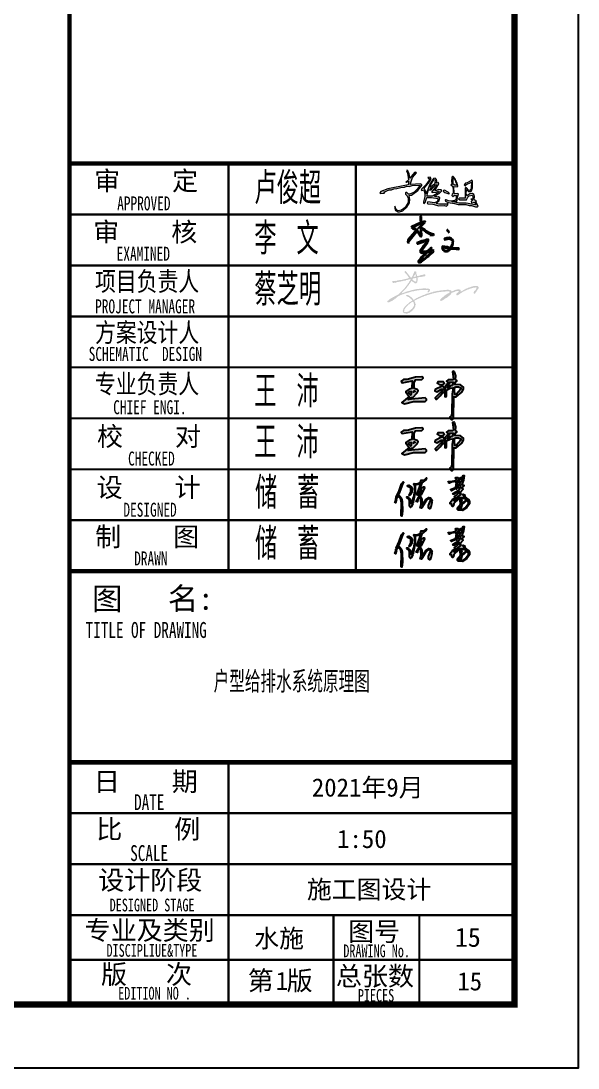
# Model space of a CAD drawing. Extents: x 27938 to 1042331, y -235042 to 1535213.
# Drawn here: x 795409 to 799788, y 124031 to 132251 of the extents above; entities that cross this region are included whole.
import ezdxf
from ezdxf.enums import TextEntityAlignment as Align

# ---------------------------------------------------------------- set-up
doc = ezdxf.new("R2010")
doc.units = 0
doc.header["$LTSCALE"] = 1000
doc.header["$MEASUREMENT"] = 0
doc.linetypes.add('DASH', pattern=[0.35, 0.25, -0.1])
for name, color, linetype in [('C-Sheet-图框', 101, 'Continuous'), ('图框', 140, 'Continuous'), ('图签文字', 147, 'Continuous'), ('电子签名-李文', 7, 'DASH'), ('签名-水', 7, 'Continuous')]:
    doc.layers.add(name, color=color, linetype=linetype)
doc.layers.add('yichutu', color=7, linetype='Continuous', true_color=0xffffff, plot=False)
doc.layers.add('图签', color=147, linetype='Continuous', lineweight=18)
doc.layers.add('签名', color=7, linetype='Continuous', lineweight=18)
doc.styles.add('宋体', font='', dxfattribs={"height": 50})
doc.styles.add('建筑图签-1', font='simhei.ttf', dxfattribs={"width": 0.7})
doc.styles.add('建筑图签-2', font='TXT.shx', dxfattribs={"width": 0.5, "bigfont": 'HZTXT.shx'})
doc.styles.get('宋体').set_extended_font_data('SimSun')

# ---------------------------------------------------------------- blocks, each defined once
blk = doc.blocks.new('yct-841-594-84100-59399.9999999999-100-1000.0')
at = {"layer": 'yichutu', "color": 7, "true_color": 0xffffff}
blk.add_lwpolyline([(0, 0), (0, 59400), (84100, 59400), (84100, 0)], close=True, dxfattribs=at)
blk = doc.blocks.new('ljc')
at = {"linetype": 'Continuous'}
h = blk.add_hatch(color=0, dxfattribs=at)
h.paths.add_polyline_path([(2022.8, 1567.7), (2018.8, 1563.7), (2019.8, 1561.7), (2023.8, 1561.7), (2021.8, 1551.7), (1954.8, 1537.7), (1932.8, 1529.7), (1929.8, 1526.7), (1928.8, 1524.7), (1930.8, 1522.7), (1943.8, 1523.7), (1945.8, 1525.7), (1941.8, 1527.7), (1959.8, 1534.7), (1966.8, 1534.7), (1974.8, 1537.7), (1984.8, 1538.7), (1997.8, 1542.7), (2009.8, 1543.7), (2017.8, 1546.7), (2024.8, 1545.7), (2034.8, 1548.7), (2060.8, 1549.7), (2051.8, 1536.7), (2041.8, 1527.7), (2027.8, 1520.7), (2022.8, 1520.7), (2017.8, 1525.7), (2014.8, 1526.7), (2012.8, 1524.7), (2012.8, 1520.7), (2018.8, 1515.7), (2021.8, 1507.7), (2021.8, 1493.7), (2011.8, 1476.7), (1999.8, 1468.7), (1987.8, 1466.7), (1981.8, 1472.7), (1979.8, 1479.7), (1977.8, 1481.7), (1977.8, 1474.7), (1980.8, 1467.7), (1987.8, 1462.7), (1993.8, 1462.7), (2004.8, 1466.7), (2017.8, 1477.7), (2026.8, 1492.7), (2027.8, 1503.7), (2024.8, 1516.7), (2032.8, 1517.7), (2053.8, 1532.7), (2066.8, 1548.7), (2066.8, 1551.7), (2063.8, 1554.7), (2028.8, 1552.7), (2035.8, 1574.7), (2048.8, 1590.7), (2046.8, 1592.7), (2042.8, 1591.7), (2027.8, 1572.7), (2024.8, 1588.7), (2020.8, 1596.7), (2017.8, 1598.7), (2016.8, 1596.7), (2019.8, 1589.7)])
h.paths.add_polyline_path([(2080.8, 1521.7), (2080.8, 1527.7), (2074.8, 1540.7), (2092.8, 1561.7), (2096.8, 1571.7), (2093.8, 1576.7), (2086.8, 1575.7), (2088.8, 1571.7), (2091.8, 1571.7), (2090.8, 1566.7), (2079.8, 1550.7), (2065.8, 1536.7), (2064.8, 1534.7), (2066.8, 1532.7), (2072.8, 1534.7), (2076.8, 1522.7), (2076.8, 1512.7), (2071.8, 1495.7), (2071.8, 1491.7), (2073.8, 1489.7), (2077.8, 1493.7), (2082.8, 1509.7), (2098.8, 1509.7), (2118.8, 1506.7), (2118.8, 1499.7), (2115.8, 1495.7), (2107.8, 1492.7), (2086.8, 1495.7), (2083.8, 1491.7), (2086.8, 1488.7), (2102.8, 1487.7), (2121.8, 1482.7), (2139.8, 1483.7), (2147.8, 1481.7), (2151.8, 1485.7), (2151.8, 1490.7), (2147.8, 1487.7), (2124.8, 1487.7), (2113.8, 1489.7), (2123.8, 1498.7), (2125.8, 1508.7), (2120.8, 1511.7), (2118.8, 1510.7), (2107.8, 1513.7), (2123.8, 1522.7), (2131.8, 1531.7), (2129.8, 1534.7), (2120.8, 1535.7), (2114.8, 1532.7), (2108.8, 1532.7), (2122.8, 1554.7), (2120.8, 1558.7), (2113.8, 1556.7), (2115.8, 1563.7), (2114.8, 1568.7), (2110.8, 1572.7), (2104.8, 1571.7), (2092.8, 1553.7)])
h.paths.add_polyline_path([(2088.8, 1534.7), (2096.8, 1534.7), (2111.8, 1550.7), (2115.8, 1551.7), (2110.8, 1542.7), (2098.8, 1527.7), (2100.8, 1525.7), (2113.8, 1527.7), (2120.8, 1530.7), (2123.8, 1529.7), (2117.8, 1523.7), (2100.8, 1514.7), (2083.8, 1513.7), (2083.8, 1517.7)], flags=16)
h.paths.add_polyline_path([(2092.8, 1536.7), (2094.8, 1539.7), (2102.8, 1545.7), (2095.8, 1536.7)], flags=16)
h.paths.add_polyline_path([(2092.8, 1543.7), (2093.8, 1548.7), (2105.8, 1567.7), (2108.8, 1568.7), (2110.8, 1566.7), (2107.8, 1553.7), (2103.8, 1549.7)], flags=16)
h.paths.add_polyline_path([(2140.8, 1533.7), (2137.8, 1532.7), (2136.8, 1530.7), (2141.8, 1526.7), (2154.8, 1521.7), (2157.8, 1522.7), (2152.8, 1527.7)])
h.paths.add_polyline_path([(2174.8, 1521.7), (2172.8, 1523.7), (2171.8, 1545.7), (2182.8, 1544.7), (2184.8, 1546.7), (2182.8, 1556.7), (2177.8, 1565.7), (2176.8, 1560.7), (2179.8, 1555.7), (2180.8, 1549.7), (2174.8, 1549.7), (2169.8, 1553.7), (2168.8, 1573.7), (2170.8, 1573.7), (2174.8, 1568.7), (2175.8, 1570.7), (2169.8, 1578.7), (2166.8, 1578.7), (2164.8, 1576.7), (2163.8, 1561.7), (2165.8, 1552.7), (2162.8, 1552.7), (2161.8, 1550.7), (2166.8, 1546.7), (2168.8, 1536.7), (2168.8, 1523.7), (2165.8, 1520.7), (2164.8, 1516.7), (2167.8, 1512.7), (2169.8, 1512.7), (2172.8, 1516.7), (2179.8, 1516.7), (2177.8, 1501.7), (2174.8, 1499.7), (2166.8, 1498.7), (2174.8, 1495.7), (2179.8, 1496.7), (2182.8, 1499.7), (2183.8, 1510.7), (2186.8, 1520.7), (2184.8, 1522.7)])
h.paths.add_polyline_path([(2232.8, 1541.7), (2232.8, 1563.7), (2230.8, 1566.7), (2214.8, 1557.7), (2209.8, 1556.7), (2205.8, 1551.7), (2210.8, 1547.7), (2210.8, 1550.7), (2228.8, 1559.7), (2227.8, 1541.7), (2226.8, 1536.7), (2223.8, 1532.7), (2219.8, 1533.7), (2212.8, 1541.7), (2210.8, 1542.7), (2208.8, 1540.7), (2208.8, 1507.7), (2188.8, 1507.7), (2186.8, 1505.7), (2190.8, 1502.7), (2212.8, 1502.7), (2216.8, 1510.7), (2221.8, 1515.7), (2231.8, 1517.7), (2233.8, 1512.7), (2233.8, 1504.7), (2226.8, 1504.7), (2231.8, 1501.7), (2231.8, 1499.7), (2227.8, 1496.7), (2228.8, 1492.7), (2238.8, 1494.7), (2242.8, 1488.7), (2242.8, 1485.7), (2211.8, 1491.7), (2188.8, 1491.7), (2178.8, 1493.7), (2175.8, 1495.7), (2166.8, 1495.7), (2163.8, 1497.7), (2153.8, 1498.7), (2146.8, 1502.7), (2143.8, 1502.7), (2142.8, 1500.7), (2143.8, 1497.7), (2152.8, 1493.7), (2173.8, 1490.7), (2185.8, 1486.7), (2210.8, 1486.7), (2221.8, 1483.7), (2229.8, 1483.7), (2242.8, 1479.7), (2248.8, 1479.7), (2250.8, 1481.7), (2243.8, 1495.7), (2245.8, 1498.7), (2237.8, 1502.7), (2238.8, 1512.7), (2236.8, 1519.7), (2232.8, 1522.7), (2223.8, 1521.7), (2213.8, 1515.7), (2211.8, 1521.7), (2212.8, 1535.7), (2219.8, 1529.7), (2227.8, 1529.7), (2229.8, 1531.7)])
at = {"color": 0, "linetype": 'Continuous', "elevation": 16426272}
for points in [[(1929.8, 1526.7), (1928.8, 1524.7), (1930.8, 1522.7), (1943.8, 1523.7), (1945.8, 1525.7), (1941.8, 1527.7), (1959.8, 1534.7), (1966.8, 1534.7), (1974.8, 1537.7), (1984.8, 1538.7), (1997.8, 1542.7), (2009.8, 1543.7), (2017.8, 1546.7), (2024.8, 1545.7), (2034.8, 1548.7), (2060.8, 1549.7), (2051.8, 1536.7), (2041.8, 1527.7), (2027.8, 1520.7), (2022.8, 1520.7), (2017.8, 1525.7), (2014.8, 1526.7), (2012.8, 1524.7), (2012.8, 1520.7), (2018.8, 1515.7), (2021.8, 1507.7), (2021.8, 1493.7), (2011.8, 1476.7), (1999.8, 1468.7), (1987.8, 1466.7), (1981.8, 1472.7), (1979.8, 1479.7), (1977.8, 1481.7), (1977.8, 1474.7), (1980.8, 1467.7), (1987.8, 1462.7), (1993.8, 1462.7), (2004.8, 1466.7), (2017.8, 1477.7), (2026.8, 1492.7), (2027.8, 1503.7), (2024.8, 1516.7), (2032.8, 1517.7), (2053.8, 1532.7), (2066.8, 1548.7), (2066.8, 1551.7), (2063.8, 1554.7), (2028.8, 1552.7), (2035.8, 1574.7), (2048.8, 1590.7), (2046.8, 1592.7), (2042.8, 1591.7), (2027.8, 1572.7), (2024.8, 1588.7), (2020.8, 1596.7), (2017.8, 1598.7), (2016.8, 1596.7), (2019.8, 1589.7), (2022.8, 1567.7), (2018.8, 1563.7), (2019.8, 1561.7), (2023.8, 1561.7), (2021.8, 1551.7), (1954.8, 1537.7), (1932.8, 1529.7), (1929.8, 1526.7)], [(2065.8, 1536.7), (2064.8, 1534.7), (2066.8, 1532.7), (2072.8, 1534.7), (2076.8, 1522.7), (2076.8, 1512.7), (2071.8, 1495.7), (2071.8, 1491.7), (2073.8, 1489.7), (2077.8, 1493.7), (2082.8, 1509.7), (2098.8, 1509.7), (2118.8, 1506.7), (2118.8, 1499.7), (2115.8, 1495.7), (2107.8, 1492.7), (2086.8, 1495.7), (2083.8, 1491.7), (2086.8, 1488.7), (2102.8, 1487.7), (2121.8, 1482.7), (2139.8, 1483.7), (2147.8, 1481.7), (2151.8, 1485.7), (2151.8, 1490.7), (2147.8, 1487.7), (2124.8, 1487.7), (2113.8, 1489.7), (2123.8, 1498.7), (2125.8, 1508.7), (2120.8, 1511.7), (2118.8, 1510.7), (2107.8, 1513.7), (2123.8, 1522.7), (2131.8, 1531.7), (2129.8, 1534.7), (2120.8, 1535.7), (2114.8, 1532.7), (2108.8, 1532.7), (2122.8, 1554.7), (2120.8, 1558.7), (2113.8, 1556.7), (2115.8, 1563.7), (2114.8, 1568.7), (2110.8, 1572.7), (2104.8, 1571.7), (2092.8, 1553.7), (2080.8, 1521.7), (2080.8, 1527.7), (2074.8, 1540.7), (2092.8, 1561.7), (2096.8, 1571.7), (2093.8, 1576.7), (2086.8, 1575.7), (2088.8, 1571.7), (2091.8, 1571.7), (2090.8, 1566.7), (2079.8, 1550.7), (2065.8, 1536.7)], [(2162.8, 1552.7), (2161.8, 1550.7), (2166.8, 1546.7), (2168.8, 1536.7), (2168.8, 1523.7), (2165.8, 1520.7), (2164.8, 1516.7), (2167.8, 1512.7), (2169.8, 1512.7), (2172.8, 1516.7), (2179.8, 1516.7), (2177.8, 1501.7), (2174.8, 1499.7), (2166.8, 1498.7), (2174.8, 1495.7), (2179.8, 1496.7), (2182.8, 1499.7), (2183.8, 1510.7), (2186.8, 1520.7), (2184.8, 1522.7), (2174.8, 1521.7), (2172.8, 1523.7), (2171.8, 1545.7), (2182.8, 1544.7), (2184.8, 1546.7), (2182.8, 1556.7), (2177.8, 1565.7), (2176.8, 1560.7), (2179.8, 1555.7), (2180.8, 1549.7), (2174.8, 1549.7), (2169.8, 1553.7), (2168.8, 1573.7), (2170.8, 1573.7), (2174.8, 1568.7), (2175.8, 1570.7), (2169.8, 1578.7), (2166.8, 1578.7), (2164.8, 1576.7), (2163.8, 1561.7), (2165.8, 1552.7), (2162.8, 1552.7)], [(2015.8, 1560.7), (2014.8, 1559.7), (2016.8, 1559.7), (2015.8, 1560.7)], [(2016.8, 1561.7), (2015.8, 1560.7), (2018.8, 1560.7), (2016.8, 1561.7)], [(2083.8, 1513.7), (2083.8, 1517.7), (2088.8, 1534.7), (2096.8, 1534.7), (2111.8, 1550.7), (2115.8, 1551.7), (2110.8, 1542.7), (2098.8, 1527.7), (2100.8, 1525.7), (2113.8, 1527.7), (2120.8, 1530.7), (2123.8, 1529.7), (2117.8, 1523.7), (2100.8, 1514.7), (2083.8, 1513.7)], [(2092.8, 1543.7), (2093.8, 1548.7), (2105.8, 1567.7), (2108.8, 1568.7), (2110.8, 1566.7), (2107.8, 1553.7), (2103.8, 1549.7), (2092.8, 1543.7)], [(2092.8, 1536.7), (2094.8, 1539.7), (2102.8, 1545.7), (2095.8, 1536.7), (2092.8, 1536.7)], [(2143.8, 1502.7), (2142.8, 1500.7), (2143.8, 1497.7), (2152.8, 1493.7), (2173.8, 1490.7), (2185.8, 1486.7), (2210.8, 1486.7), (2221.8, 1483.7), (2229.8, 1483.7), (2242.8, 1479.7), (2248.8, 1479.7), (2250.8, 1481.7), (2243.8, 1495.7), (2245.8, 1498.7), (2237.8, 1502.7), (2238.8, 1512.7), (2236.8, 1519.7), (2232.8, 1522.7), (2223.8, 1521.7), (2213.8, 1515.7), (2211.8, 1521.7), (2212.8, 1535.7), (2219.8, 1529.7), (2227.8, 1529.7), (2229.8, 1531.7), (2232.8, 1541.7), (2232.8, 1563.7), (2230.8, 1566.7), (2214.8, 1557.7), (2209.8, 1556.7), (2205.8, 1551.7), (2210.8, 1547.7), (2210.8, 1550.7), (2228.8, 1559.7), (2227.8, 1541.7), (2226.8, 1536.7), (2223.8, 1532.7), (2219.8, 1533.7), (2212.8, 1541.7), (2210.8, 1542.7), (2208.8, 1540.7), (2208.8, 1507.7), (2188.8, 1507.7), (2186.8, 1505.7), (2190.8, 1502.7), (2212.8, 1502.7), (2216.8, 1510.7), (2221.8, 1515.7), (2231.8, 1517.7), (2233.8, 1512.7), (2233.8, 1504.7), (2226.8, 1504.7), (2231.8, 1501.7), (2231.8, 1499.7), (2227.8, 1496.7), (2228.8, 1492.7), (2238.8, 1494.7), (2242.8, 1488.7), (2242.8, 1485.7), (2211.8, 1491.7), (2188.8, 1491.7), (2178.8, 1493.7), (2175.8, 1495.7), (2166.8, 1495.7), (2163.8, 1497.7), (2153.8, 1498.7), (2146.8, 1502.7), (2143.8, 1502.7)], [(2176.8, 1568.7), (2175.8, 1569.7), (2174.8, 1566.7), (2176.8, 1564.7), (2176.8, 1568.7)], [(2137.8, 1532.7), (2136.8, 1530.7), (2141.8, 1526.7), (2154.8, 1521.7), (2157.8, 1522.7), (2152.8, 1527.7), (2140.8, 1533.7), (2137.8, 1532.7)]]:
    blk.add_lwpolyline(points, dxfattribs=at)
blk = doc.blocks.new('A$C44B256A7')
at = {"layer": '电子签名-李文'}
h = blk.add_hatch(color=0, dxfattribs=at)
h.dxf.hatch_style = 1
h.paths.add_polyline_path([(934, -1198), (941, -1210), (956, -1216), (968, -1207), (992, -1199), (1012, -1194), (1037, -1192), (1054, -1200), (1076, -1215), (1093, -1230), (1096, -1243), (1095, -1265), (1092, -1286), (1086, -1310), (1075, -1335), (1059, -1365), (1039, -1388), (1024, -1405), (1007, -1416), (991, -1423), (973, -1429), (958, -1429), (945, -1423), (936, -1414), (927, -1402), (919, -1391), (910, -1376), (910, -1366), (915, -1361), (935, -1366), (957, -1369), (977, -1373), (1002, -1377), (1020, -1380), (1055, -1386), (1075, -1389), (1102, -1393), (1140, -1392), (1169, -1396), (1199, -1396), (1222, -1404), (1226, -1395), (1230, -1384), (1221, -1380), (1202, -1379), (1168, -1378), (1110, -1373), (1073, -1371), (1046, -1369), (997, -1351), (972, -1349), (946, -1344), (925, -1342), (903, -1340), (893, -1348), (890, -1366), (894, -1381), (897, -1390), (916, -1418), (935, -1434), (951, -1442), (978, -1445), (993, -1442), (1013, -1435), (1029, -1424), (1042, -1415), (1055, -1395), (1073, -1371), (1079, -1362), (1095, -1333), (1111, -1306), (1111, -1281), (1114, -1251), (1116, -1233), (1101, -1208), (1084, -1194), (1069, -1182), (1055, -1176), (1037, -1171), (1016, -1172), (990, -1176), (970, -1183), (958, -1186), (940, -1186), (934, -1191)])
h.paths.add_polyline_path([(987, -1030), (1007, -1049), (1020, -1066), (1032, -1071), (1036, -1064), (1030, -1052), (1020, -1039), (1013, -1028), (1006, -1017), (992, -1016), (986, -1024)])
h.paths.add_polyline_path([(395, -1278), (403, -1295), (420, -1295), (516, -1261), (580, -1237), (606, -1225), (604, -1242), (569, -1289), (521, -1338), (502, -1370), (469, -1415), (459, -1437), (466, -1461), (473, -1463), (505, -1473), (561, -1464), (589, -1463), (635, -1455), (656, -1452), (683, -1449), (699, -1446), (687, -1462), (666, -1475), (650, -1485), (642, -1496), (607, -1527), (583, -1544), (580, -1546), (575, -1557), (545, -1583), (532, -1592), (516, -1602), (509, -1608), (462, -1636), (449, -1640), (446, -1634), (474, -1608), (494, -1591), (506, -1568), (523, -1548), (531, -1543), (553, -1516), (584, -1491), (603, -1465), (635, -1430), (668, -1402), (694, -1383), (693, -1366), (669, -1376), (650, -1395), (619, -1417), (594, -1442), (569, -1472), (533, -1499), (492, -1545), (460, -1590), (425, -1625), (417, -1648), (432, -1658), (463, -1657), (488, -1643), (516, -1628), (543, -1606), (571, -1586), (603, -1554), (635, -1533), (664, -1502), (690, -1485), (715, -1464), (726, -1446), (732, -1424), (710, -1420), (656, -1427), (590, -1434), (534, -1446), (510, -1444), (492, -1444), (486, -1428), (519, -1384), (565, -1324), (604, -1274), (630, -1231), (626, -1201), (589, -1206), (563, -1218), (528, -1229), (519, -1232), (499, -1236), (473, -1243), (448, -1253), (428, -1261), (405, -1271), (394, -1276)])
edge = h.paths.add_edge_path()
edge.add_line((470, -744), (463, -751))
edge.add_line((479, -744), (470, -744))
edge.add_line((486, -757), (479, -744))
edge.add_line((488, -983), (488, -948))
edge.add_line((505, -985), (488, -983))
edge.add_line((531, -998), (505, -985))
edge.add_line((559, -1019), (531, -998))
edge.add_line((586, -1042), (559, -1019))
edge.add_line((649, -1079), (586, -1042))
edge.add_line((698, -1095), (649, -1079))
edge.add_line((735, -1105), (698, -1095))
edge.add_line((727, -1120), (735, -1105))
edge.add_line((692, -1122), (727, -1120))
edge.add_line((655, -1122), (692, -1122))
edge.add_line((675, -1107), (655, -1122))
edge.add_line((627, -1093), (675, -1107))
edge.add_line((570, -1058), (627, -1093))
edge.add_line((495, -1007), (570, -1058))
edge.add_line((490, -1012), (495, -1007))
edge.add_line((495, -1144), (490, -1012))
edge.add_line((491, -1152), (495, -1144))
edge.add_line((471, -1149), (491, -1152))
edge.add_line((413, -1057), (471, -1149))
edge.add_line((371, -1021), (413, -1057))
edge.add_line((341, -1002), (371, -1021))
edge.add_line((314, -991), (341, -1002))
edge.add_line((286, -969), (314, -991))
edge.add_line((297, -954), (286, -969))
edge.add_line((497, -860), (487, -865))
edge.add_line((563, -849), (497, -860))
edge.add_line((565, -866), (563, -849))
edge.add_line((448, -990), (471, -966))
edge.add_line((239, -1246), (448, -990))
edge.add_line((247, -1268), (239, -1246))
edge.add_line((227, -1272), (247, -1268))
edge.add_line((213, -1252), (227, -1272))
edge.add_line((221, -1213), (213, -1252))
edge.add_line((366, -1049), (221, -1213))
edge.add_line((531, -873), (487, -920))
edge.add_line((523, -874), (531, -873))
edge.add_line((444, -905), (468, -895))
edge.add_line((350, -952), (444, -905))
edge.add_line((322, -977), (350, -952))
edge.add_line((376, -998), (322, -977))
edge.add_line((410, -1028), (376, -998))
edge.add_line((430, -1046), (410, -1028))
edge.add_line((458, -1093), (430, -1046))
edge.add_line((476, -1116), (458, -1093))
edge.add_line((463, -751), (470, -938))
h = blk.add_hatch(color=0, dxfattribs=at)
h.dxf.hatch_style = 1
h.paths.add_polyline_path([(470, -938), (397, -1017), (414, -1031), (448, -990), (471, -966), (476, -1116), (458, -1093), (430, -1046), (414, -1032), (401, -1047), (413, -1057), (471, -1149), (491, -1152), (495, -1144), (490, -1012), (495, -1007), (570, -1058), (627, -1093), (675, -1107), (655, -1122), (692, -1122), (727, -1120), (735, -1105), (698, -1095), (649, -1079), (586, -1042), (559, -1019), (531, -998), (505, -985), (488, -983), (488, -948), (565, -866), (563, -849), (497, -860), (487, -865), (486, -757), (479, -744), (470, -744), (463, -751)])
h.paths.add_polyline_path([(487, -888), (535, -869), (487, -920)], flags=16)
h = blk.add_hatch(color=0, dxfattribs=at)
h.dxf.hatch_style = 1
h.paths.add_polyline_path([(401, -1047), (383, -1031), (366, -1049), (221, -1213), (213, -1252), (227, -1272), (247, -1268), (239, -1246)])
h.paths.add_polyline_path([(414, -1032), (410, -1028), (397, -1017), (383, -1031), (401, -1047)])
h = blk.add_hatch(color=0, dxfattribs=at)
h.dxf.hatch_style = 1
h.paths.add_polyline_path([(322, -977), (350, -952), (444, -905), (468, -895), (468, -874), (297, -954), (286, -969), (314, -991), (341, -1002), (371, -1021), (383, -1031), (397, -1017), (376, -998)])
h = blk.add_hatch(color=0, dxfattribs=at)
h.dxf.hatch_style = 1
h.paths.add_polyline_path([(604, -1432), (594, -1442), (576, -1464), (589, -1463), (607, -1460), (636, -1429)])
h.paths.add_polyline_path([(1055, -1386), (1061, -1387), (1073, -1371), (1055, -1370), (1043, -1384)])
at = {"layer": '电子签名-李文', "color": 0}
for p, q in [((470, -744, 0), (463, -751, 0)), ((463, -751, 0), (470, -938, 0)), ((479, -744, 0), (470, -744, 0)), ((486, -757, 0), (479, -744, 0)), ((487, -865, 0), (486, -757, 0)), ((239, -1246, 0), (448, -990, 0)), ((297, -954, 0), (286, -969, 0)), ((286, -969, 0), (314, -991, 0)), ((468, -874, 0), (297, -954, 0)), ((314, -991, 0), (341, -1002, 0)), ((322, -977, 0), (350, -952, 0)), ((376, -998, 0), (322, -977, 0)), ((341, -1002, 0), (371, -1021, 0)), ((350, -952, 0), (444, -905, 0)), ((470, -938, 0), (366, -1049, 0)), ((371, -1021, 0), (413, -1057, 0)), ((410, -1028, 0), (376, -998, 0)), ((444, -905, 0), (468, -895, 0)), ((448, -990, 0), (471, -966, 0)), ((471, -966, 0), (476, -1116, 0)), ((497, -860, 0), (487, -865, 0)), ((531, -873, 0), (487, -920, 0)), ((487, -888, 0), (523, -874, 0)), ((487, -920, 0), (487, -888, 0)), ((488, -948, 0), (565, -866, 0)), ((488, -983, 0), (488, -948, 0)), ((505, -985, 0), (488, -983, 0)), ((490, -1012, 0), (495, -1007, 0)), ((495, -1144, 0), (490, -1012, 0)), ((495, -1007, 0), (570, -1058, 0)), ((563, -849, 0), (497, -860, 0)), ((531, -998, 0), (505, -985, 0)), ((523, -874, 0), (531, -873, 0)), ((559, -1019, 0), (531, -998, 0)), ((586, -1042, 0), (559, -1019, 0)), ((565, -866, 0), (563, -849, 0)), ((221, -1213, 0), (213, -1252, 0)), ((366, -1049, 0), (221, -1213, 0)), ((430, -1046, 0), (410, -1028, 0)), ((413, -1057, 0), (471, -1149, 0)), ((458, -1093, 0), (430, -1046, 0)), ((476, -1116, 0), (458, -1093, 0)), ((471, -1149, 0), (491, -1152, 0)), ((491, -1152, 0), (495, -1144, 0)), ((570, -1058, 0), (627, -1093, 0)), ((649, -1079, 0), (586, -1042, 0)), ((627, -1093, 0), (675, -1107, 0)), ((698, -1095, 0), (649, -1079, 0)), ((675, -1107, 0), (655, -1122, 0)), ((655, -1122, 0), (692, -1122, 0)), ((692, -1122, 0), (727, -1120, 0)), ((735, -1105, 0), (698, -1095, 0)), ((727, -1120, 0), (735, -1105, 0)), ((213, -1252, 0), (227, -1272, 0)), ((227, -1272, 0), (247, -1268, 0)), ((247, -1268, 0), (239, -1246, 0))]:
    blk.add_line(p, q, dxfattribs=at)
at = {"layer": '电子签名-李文', "color": 0, "elevation": 0}
for points in [[(987, -1030), (1007, -1049), (1020, -1066), (1032, -1071), (1036, -1064), (1030, -1052), (1020, -1039), (1013, -1028), (1006, -1017), (992, -1016), (986, -1024), (987, -1030)], [(395, -1278), (403, -1295), (420, -1295), (516, -1261), (580, -1237), (606, -1225), (604, -1242), (569, -1289), (521, -1338), (502, -1370), (469, -1415), (459, -1437), (466, -1461), (473, -1463), (505, -1473), (561, -1464), (589, -1463), (635, -1455), (656, -1452), (683, -1449), (699, -1446), (687, -1462), (666, -1475), (650, -1485), (642, -1496), (607, -1527), (583, -1544), (580, -1546), (575, -1557), (545, -1583), (532, -1592), (516, -1602), (509, -1608), (462, -1636), (449, -1640), (446, -1634), (474, -1608), (494, -1591), (506, -1568), (523, -1548), (531, -1543), (553, -1516), (584, -1491), (603, -1465), (635, -1430), (668, -1402), (694, -1383), (693, -1366), (669, -1376), (650, -1395), (619, -1417), (594, -1442), (569, -1472), (533, -1499), (492, -1545), (460, -1590), (425, -1625), (417, -1648), (432, -1658), (463, -1657), (488, -1643), (516, -1628), (543, -1606), (571, -1586), (603, -1554), (635, -1533), (664, -1502), (690, -1485), (715, -1464), (726, -1446), (732, -1424), (710, -1420), (656, -1427), (590, -1434), (534, -1446), (510, -1444), (492, -1444), (486, -1428), (519, -1384), (565, -1324), (604, -1274), (630, -1231), (626, -1201), (589, -1206), (563, -1218), (528, -1229), (519, -1232), (499, -1236), (473, -1243), (448, -1253), (428, -1261), (405, -1271), (394, -1276), (395, -1278)], [(934, -1198), (941, -1210), (956, -1216), (968, -1207), (992, -1199), (1012, -1194), (1037, -1192), (1054, -1200), (1076, -1215), (1093, -1230), (1096, -1243), (1095, -1265), (1092, -1286), (1086, -1310), (1075, -1335), (1059, -1365), (1039, -1388), (1024, -1405), (1007, -1416), (991, -1423), (973, -1429), (958, -1429), (945, -1423), (936, -1414), (927, -1402), (919, -1391), (910, -1376), (910, -1366), (915, -1361), (935, -1366), (957, -1369), (977, -1373), (1002, -1377), (1020, -1380), (1055, -1386), (1075, -1389), (1102, -1393), (1140, -1392), (1169, -1396), (1199, -1396), (1222, -1404), (1226, -1395), (1230, -1384), (1221, -1380), (1202, -1379), (1168, -1378), (1110, -1373), (1073, -1371), (1046, -1369), (997, -1351), (972, -1349), (946, -1344), (925, -1342), (903, -1340), (893, -1348), (890, -1366), (894, -1381), (897, -1390), (916, -1418), (935, -1434), (951, -1442), (978, -1445), (993, -1442), (1013, -1435), (1029, -1424), (1042, -1415), (1055, -1395), (1073, -1371), (1079, -1362), (1095, -1333), (1111, -1306), (1111, -1281), (1114, -1251), (1116, -1233), (1101, -1208), (1084, -1194), (1069, -1182), (1055, -1176), (1037, -1171), (1016, -1172), (990, -1176), (970, -1183), (958, -1186), (940, -1186), (934, -1191), (934, -1198)]]:
    blk.add_lwpolyline(points, dxfattribs=at)
blk = doc.blocks.new('王沛')
h = blk.add_hatch(color=7)
h.paths.add_polyline_path([(205, 110), (204, 111), (202, 111), (187, 96), (190, 92), (198, 100)])
h.paths.add_polyline_path([(141, 110), (141, 111), (143, 110), (140, 108)], flags=16)
h.paths.add_polyline_path([(130, 110), (135, 110), (134, 102), (129, 107)], flags=16)
h.paths.add_polyline_path([(232, 120), (238, 120), (243, 118), (243, 115), (233, 103), (230, 103), (229, 113), (230, 119)], flags=16)
h.paths.add_polyline_path([(206, 120), (205, 121), (201, 121), (187, 114), (186, 111), (191, 109), (201, 115), (205, 115), (207, 117)])
h.paths.add_polyline_path([(206, 130), (205, 131), (193, 131), (191, 128), (196, 125), (203, 124), (207, 127)])
h.paths.add_polyline_path([(159, 141), (158, 142), (144, 141), (126, 136), (118, 136), (113, 132), (115, 129), (137, 133), (136, 116), (130, 115), (123, 110), (123, 108), (130, 99), (114, 86), (120, 83), (140, 88), (165, 88), (168, 91), (168, 93), (165, 96), (128, 92), (135, 97), (138, 97), (148, 107), (150, 111), (148, 114), (141, 116), (141, 129), (144, 135), (158, 136), (161, 139)])
h.paths.add_polyline_path([(229, 153), (228, 154), (225, 153), (227, 137), (225, 135), (215, 135), (212, 132), (214, 130), (226, 130), (225, 123), (222, 123), (213, 118), (218, 127), (217, 128), (213, 126), (209, 121), (207, 110), (208, 99), (210, 98), (212, 100), (212, 113), (220, 117), (226, 118), (224, 105), (223, 62), (222, 55), (219, 54), (222, 49), (225, 49), (227, 51), (228, 98), (233, 98), (245, 108), (249, 115), (249, 119), (242, 124), (230, 125), (231, 130), (234, 132), (234, 134), (231, 136), (232, 144)])
at = {"color": 7, "linetype": 'Continuous', "elevation": 7849739}
for points in [[(159, 141), (158, 142), (144, 141), (126, 136), (118, 136), (113, 132), (115, 129), (137, 133), (136, 116), (130, 115), (123, 110), (123, 108), (130, 99), (114, 86), (120, 83), (140, 88), (165, 88), (168, 91), (168, 93), (165, 96), (128, 92), (135, 97), (138, 97), (148, 107), (150, 111), (148, 114), (141, 116), (141, 129), (144, 135), (158, 136), (161, 139), (159, 141)], [(229, 153), (228, 154), (225, 153), (227, 137), (225, 135), (215, 135), (212, 132), (214, 130), (226, 130), (225, 123), (222, 123), (213, 118), (218, 127), (217, 128), (213, 126), (209, 121), (207, 110), (208, 99), (210, 98), (212, 100), (212, 113), (220, 117), (226, 118), (224, 105), (223, 62), (222, 55), (219, 54), (222, 49), (225, 49), (227, 51), (228, 98), (233, 98), (245, 108), (249, 115), (249, 119), (242, 124), (230, 125), (231, 130), (234, 132), (234, 134), (231, 136), (232, 144), (229, 153)], [(206, 120), (205, 121), (201, 121), (187, 114), (186, 111), (191, 109), (201, 115), (205, 115), (207, 117), (206, 120)], [(206, 130), (205, 131), (193, 131), (191, 128), (196, 125), (203, 124), (207, 127), (206, 130)], [(232, 120), (238, 120), (243, 118), (243, 115), (233, 103), (230, 103), (229, 113), (230, 119), (232, 120)], [(130, 110), (135, 110), (134, 102), (129, 107), (130, 110)], [(141, 110), (141, 111), (143, 110), (140, 108), (141, 110)], [(205, 110), (204, 111), (202, 111), (187, 96), (190, 92), (198, 100), (205, 110)]]:
    blk.add_lwpolyline(points, dxfattribs=at)
blk = doc.blocks.new('jhsarg')
at = {"linetype": 'Continuous'}
h = blk.add_hatch(color=256, dxfattribs=at)
h.paths.add_polyline_path([(375.5, 273), (366.5, 254), (364.5, 243), (362.5, 241), (363.5, 239), (364.5, 238), (367.5, 247), (366.5, 248), (376.5, 269), (384.5, 292), (388.5, 297), (386.5, 299), (381.5, 293)])
h.paths.add_polyline_path([(381.5, 251), (376.5, 258), (374.5, 258), (373.5, 256), (378.5, 251), (381.5, 238), (380.5, 200), (382.5, 199), (384.5, 213), (383.5, 242)])
h.paths.add_polyline_path([(410.5, 284), (403.5, 289), (399.5, 288), (399.5, 285), (404.5, 283), (405.5, 284), (409.5, 279), (409.5, 270), (404.5, 259), (407.5, 261), (411.5, 269), (412.5, 279)], flags=17)
h.paths.add_polyline_path([(441.5, 296), (452.5, 305), (454.5, 310), (447.5, 304), (439.5, 304), (437.5, 298), (433.5, 295), (424.5, 293), (418.5, 294), (416.5, 292), (420.5, 286), (420.5, 272), (417.5, 255), (410.5, 236), (408.5, 238), (408.5, 243), (405.5, 250), (400.5, 255), (397.5, 255), (397.5, 253), (403.5, 248), (405.5, 244), (405.5, 228), (408.5, 224), (410.5, 226), (414.5, 235), (421.5, 269), (421.5, 289), (435.5, 293), (435.5, 285), (426.5, 261), (429.5, 260), (433.5, 268), (439.5, 275), (441.5, 273), (438.5, 265), (424.5, 242), (428.5, 241), (429.5, 247), (433.5, 251), (435.5, 251), (438.5, 247), (439.5, 235), (436.5, 223), (440.5, 222), (451.5, 241), (457.5, 247), (463.5, 250), (466.5, 247), (466.5, 244), (460.5, 230), (460.5, 223), (464.5, 220), (467.5, 225), (470.5, 239), (469.5, 241), (471.5, 245), (466.5, 252), (461.5, 253), (451.5, 246), (442.5, 233), (441.5, 248), (438.5, 254), (435.5, 256), (439.5, 261), (448.5, 281), (447.5, 284), (445.5, 284), (439.5, 280), (437.5, 277), (435.5, 278)])
h.paths.add_polyline_path([(545.5, 311), (540.5, 311), (539.5, 308), (541.5, 305), (539.5, 303), (526.5, 300), (518.5, 300), (517.5, 298), (521.5, 295), (527.5, 298), (539.5, 300), (541.5, 295), (540.5, 284), (537.5, 281), (524.5, 276), (527.5, 273), (538.5, 278), (541.5, 277), (543.5, 280), (547.5, 282), (551.5, 279), (546.5, 274), (531.5, 265), (532.5, 263), (535.5, 263), (548.5, 271), (550.5, 270), (542.5, 261), (536.5, 257), (538.5, 252), (530.5, 247), (523.5, 239), (523.5, 235), (528.5, 234), (528.5, 229), (531.5, 227), (533.5, 229), (534.5, 236), (546.5, 247), (553.5, 250), (565.5, 250), (570.5, 244), (557.5, 236), (555.5, 237), (555.5, 241), (557.5, 246), (552.5, 246), (553.5, 234), (544.5, 223), (544.5, 218), (546.5, 216), (559.5, 215), (572.5, 224), (579.5, 235), (579.5, 241), (577.5, 246), (567.5, 254), (565.5, 259), (566.5, 261), (561.5, 263), (560.5, 261), (564.5, 255), (563.5, 253), (551.5, 253), (540.5, 247), (536.5, 243), (534.5, 244), (537.5, 249), (554.5, 262), (553.5, 265), (550.5, 265), (551.5, 267), (553.5, 265), (552.5, 268), (560.5, 276), (560.5, 278), (556.5, 281), (563.5, 287), (563.5, 289), (557.5, 291), (562.5, 304), (564.5, 317), (561.5, 317), (559.5, 313), (547.5, 308)])
h.paths.add_polyline_path([(558.5, 309), (558.5, 300), (554.5, 299), (550.5, 302), (546.5, 300), (548.5, 297), (552.5, 296), (550.5, 290), (544.5, 285), (542.5, 288), (543.5, 289), (544.5, 302)], flags=16)
h.paths.add_polyline_path([(552.5, 290), (553.5, 289), (551.5, 289)], flags=16)
h.paths.add_polyline_path([(549.5, 283), (550.5, 282), (548.5, 282)], flags=16)
h.paths.add_polyline_path([(553.5, 284), (554.5, 283), (552.5, 283), (553.5, 282), (551.5, 282), (552.5, 283)], flags=16)
h.paths.add_polyline_path([(571.5, 248), (575.5, 243), (576.5, 236), (567.5, 223), (559.5, 217), (555.5, 219), (555.5, 225), (556.5, 226), (557.5, 233), (571.5, 244)], flags=16)
h.paths.add_polyline_path([(550.5, 226), (553.5, 226), (554.5, 219), (549.5, 219), (549.5, 225)], flags=16)
for points in [[(397.5, 253), (397.5, 255), (400.5, 255), (405.5, 250), (408.5, 243), (408.5, 238), (410.5, 236), (417.5, 255), (420.5, 272), (420.5, 286), (416.5, 292), (418.5, 294), (424.5, 293), (433.5, 295), (437.5, 298), (439.5, 304), (447.5, 304), (454.5, 310), (452.5, 305), (441.5, 296), (435.5, 278), (437.5, 277), (439.5, 280), (445.5, 284), (447.5, 284), (448.5, 281), (439.5, 261), (435.5, 256), (438.5, 254), (441.5, 248), (442.5, 233), (451.5, 246), (461.5, 253), (466.5, 252), (471.5, 245), (469.5, 241), (470.5, 239), (467.5, 225), (464.5, 220), (460.5, 223), (460.5, 230), (466.5, 244), (466.5, 247), (463.5, 250), (457.5, 247), (451.5, 241), (440.5, 222), (436.5, 223), (439.5, 235), (438.5, 247), (435.5, 251), (433.5, 251), (429.5, 247), (428.5, 241), (424.5, 242), (438.5, 265), (441.5, 273), (439.5, 275), (433.5, 268), (429.5, 260), (426.5, 261), (435.5, 285), (435.5, 293), (421.5, 289), (421.5, 269), (414.5, 235), (410.5, 226), (408.5, 224), (405.5, 228), (405.5, 244), (403.5, 248), (397.5, 253)], [(517.5, 298), (518.5, 300), (526.5, 300), (539.5, 303), (541.5, 305), (539.5, 308), (540.5, 311), (545.5, 311), (547.5, 308), (559.5, 313), (561.5, 317), (564.5, 317), (562.5, 304), (557.5, 291), (563.5, 289), (563.5, 287), (556.5, 281), (560.5, 278), (560.5, 276), (552.5, 268), (554.5, 262), (537.5, 249), (534.5, 244), (536.5, 243), (540.5, 247), (551.5, 253), (563.5, 253), (564.5, 255), (560.5, 261), (561.5, 263), (566.5, 261), (565.5, 259), (567.5, 254), (577.5, 246), (579.5, 241), (579.5, 235), (572.5, 224), (559.5, 215), (546.5, 216), (544.5, 218), (544.5, 223), (553.5, 234), (552.5, 246), (557.5, 246), (555.5, 241), (555.5, 237), (557.5, 236), (570.5, 244), (565.5, 250), (553.5, 250), (546.5, 247), (534.5, 236), (533.5, 229), (531.5, 227), (528.5, 229), (528.5, 234), (523.5, 235), (523.5, 239), (530.5, 247), (538.5, 252), (536.5, 257), (542.5, 261), (550.5, 270), (548.5, 271), (535.5, 263), (532.5, 263), (531.5, 265), (546.5, 274), (551.5, 279), (547.5, 282), (543.5, 280), (541.5, 277), (538.5, 278), (527.5, 273), (524.5, 276), (537.5, 281), (540.5, 284), (541.5, 295), (539.5, 300), (527.5, 298), (521.5, 295), (517.5, 298)], [(543.5, 289), (542.5, 288), (544.5, 285), (550.5, 290), (552.5, 296), (548.5, 297), (546.5, 300), (550.5, 302), (554.5, 299), (558.5, 300), (558.5, 309), (544.5, 302), (543.5, 289)], [(363.5, 239), (362.5, 241), (364.5, 243), (366.5, 254), (375.5, 273), (381.5, 293), (386.5, 299), (388.5, 297), (384.5, 292), (376.5, 269), (366.5, 248), (367.5, 247), (364.5, 238), (363.5, 239)], [(399.5, 285), (399.5, 288), (403.5, 289), (410.5, 284), (412.5, 279), (411.5, 269), (407.5, 261), (404.5, 259), (409.5, 270), (409.5, 279), (405.5, 284), (404.5, 283), (399.5, 285)], [(549.5, 283), (548.5, 282), (550.5, 282), (549.5, 283)], [(552.5, 290), (551.5, 289), (553.5, 289), (552.5, 290)], [(552.5, 283), (551.5, 282), (553.5, 282), (552.5, 283)], [(553.5, 284), (552.5, 283), (554.5, 283), (553.5, 284)], [(373.5, 256), (374.5, 258), (376.5, 258), (381.5, 251), (383.5, 242), (384.5, 213), (382.5, 199), (380.5, 200), (381.5, 238), (378.5, 251), (373.5, 256)], [(551.5, 267), (550.5, 265), (553.5, 265), (551.5, 267)], [(556.5, 226), (555.5, 225), (555.5, 219), (559.5, 217), (567.5, 223), (576.5, 236), (575.5, 243), (571.5, 248), (571.5, 244), (557.5, 233), (556.5, 226)], [(550.5, 226), (549.5, 225), (549.5, 219), (554.5, 219), (553.5, 226), (550.5, 226)]]:
    blk.add_lwpolyline(points, dxfattribs=at)

msp = doc.modelspace()

# ---------------------------------------------------------------- hatches: boundary and pattern name
at = {"layer": '签名'}
h = msp.add_hatch(color=2, dxfattribs=at)
h.dxf.hatch_style = 1
h.paths.add_polyline_path([(798495.3, 130240.7), (798495.3, 130243.7), (798498.3, 130246.7), (798497.3, 130248.7), (798501.3, 130251.7), (798509.3, 130263.7), (798514.3, 130245.7)], flags=16)
h.paths.add_polyline_path([(798486.3, 130221.7), (798486.3, 130224.7), (798491.3, 130229.7), (798496.3, 130229.7), (798509.3, 130233.7), (798516.3, 130233.7), (798517.3, 130214.7), (798515.3, 130207.7), (798513.3, 130205.7), (798507.3, 130204.7), (798493.3, 130213.7)], flags=16)
h.paths.add_polyline_path([(798420.3, 129970.7), (798423.3, 129985.7), (798427.3, 129989.7), (798427.3, 129993.7), (798431.3, 129995.7), (798433.3, 130003.7), (798436.3, 130004.7), (798442.3, 130011.7), (798446.3, 130013.7), (798455.3, 130025.7), (798460.3, 130026.7), (798468.3, 130034.7), (798474.3, 130037.7), (798478.3, 130042.7), (798486.3, 130044.7), (798489.3, 130047.7), (798491.3, 130047.7), (798492.3, 130043.7), (798495.3, 130040.7), (798496.3, 130031.7), (798498.3, 130027.7), (798497.3, 130012.7), (798482.3, 129990.7), (798480.3, 129990.7), (798468.3, 129978.7), (798466.3, 129978.7), (798452.3, 129968.7), (798448.3, 129968.7), (798444.3, 129965.7), (798425.3, 129965.7)], flags=16)
h.paths.add_polyline_path([(798410.3, 129975.7), (798409.3, 129974.7), (798412.3, 129964.7), (798419.3, 129957.7), (798429.3, 129954.7), (798445.3, 129953.7), (798447.3, 129955.7), (798462.3, 129959.7), (798469.3, 129963.7), (798472.3, 129967.7), (798477.3, 129969.7), (798482.3, 129975.7), (798484.3, 129974.7), (798485.3, 129977.7), (798496.3, 129987.7), (798496.3, 129989.7), (798500.3, 129993.7), (798507.3, 130005.7), (798510.3, 130020.7), (798513.3, 130025.7), (798509.3, 130030.7), (798507.3, 130041.7), (798505.3, 130043.7), (798504.3, 130048.7), (798501.3, 130051.7), (798501.3, 130054.7), (798504.3, 130054.7), (798510.3, 130059.7), (798518.3, 130062.7), (798521.3, 130066.7), (798525.3, 130066.7), (798529.3, 130069.7), (798540.3, 130072.7), (798542.3, 130075.7), (798545.3, 130075.7), (798554.3, 130080.7), (798558.3, 130080.7), (798559.3, 130082.7), (798564.3, 130083.7), (798570.3, 130087.7), (798574.3, 130087.7), (798578.3, 130090.7), (798596.3, 130095.7), (798598.3, 130097.7), (798608.3, 130099.7), (798613.3, 130102.7), (798617.3, 130102.7), (798630.3, 130107.7), (798635.3, 130107.7), (798645.3, 130112.7), (798650.3, 130111.7), (798656.3, 130114.7), (798668.3, 130116.7), (798670.3, 130118.7), (798673.3, 130117.7), (798676.3, 130119.7), (798690.3, 130120.7), (798694.3, 130122.7), (798762.3, 130128.7), (798773.3, 130127.7), (798778.3, 130125.7), (798780.3, 130122.7), (798778.3, 130118.7), (798774.3, 130117.7), (798770.3, 130113.7), (798764.3, 130111.7), (798733.3, 130090.7), (798729.3, 130085.7), (798723.3, 130082.7), (798719.3, 130077.7), (798717.3, 130077.7), (798715.3, 130073.7), (798711.3, 130073.7), (798709.3, 130071.7), (798711.3, 130069.7), (798703.3, 130062.7), (798704.3, 130056.7), (798710.3, 130051.7), (798714.3, 130054.7), (798718.3, 130054.7), (798723.3, 130058.7), (798727.3, 130059.7), (798741.3, 130070.7), (798746.3, 130072.7), (798748.3, 130075.7), (798752.3, 130075.7), (798759.3, 130081.7), (798763.3, 130082.7), (798787.3, 130104.7), (798792.3, 130113.7), (798796.3, 130117.7), (798799.3, 130116.7), (798802.3, 130119.7), (798811.3, 130121.7), (798812.3, 130123.7), (798816.3, 130123.7), (798820.3, 130126.7), (798834.3, 130130.7), (798850.3, 130130.7), (798848.3, 130124.7), (798844.3, 130119.7), (798836.3, 130115.7), (798830.3, 130106.7), (798832.3, 130098.7), (798836.3, 130096.7), (798841.3, 130096.7), (798844.3, 130100.7), (798847.3, 130100.7), (798868.3, 130115.7), (798875.3, 130117.7), (798884.3, 130126.7), (798892.3, 130128.7), (798895.3, 130132.7), (798897.3, 130131.7), (798923.3, 130143.7), (798927.3, 130143.7), (798940.3, 130149.7), (798960.3, 130154.7), (798962.3, 130156.7), (798973.3, 130156.7), (798983.3, 130159.7), (798990.3, 130157.7), (798990.3, 130152.7), (798985.3, 130146.7), (798985.3, 130143.7), (798981.3, 130139.7), (798979.3, 130134.7), (798973.3, 130130.7), (798966.3, 130119.7), (798968.3, 130113.7), (798972.3, 130109.7), (798976.3, 130110.7), (798987.3, 130123.7), (798990.3, 130130.7), (798997.3, 130138.7), (798997.3, 130140.7), (799001.3, 130144.7), (799006.3, 130153.7), (799006.3, 130161.7), (799000.3, 130168.7), (798991.3, 130170.7), (798967.3, 130169.7), (798959.3, 130165.7), (798954.3, 130166.7), (798935.3, 130158.7), (798924.3, 130156.7), (798920.3, 130152.7), (798906.3, 130148.7), (798893.3, 130140.7), (798888.3, 130139.7), (798881.3, 130133.7), (798878.3, 130133.7), (798875.3, 130130.7), (798863.3, 130125.7), (798866.3, 130131.7), (798862.3, 130141.7), (798856.3, 130141.7), (798853.3, 130143.7), (798843.3, 130143.7), (798820.3, 130138.7), (798813.3, 130134.7), (798793.3, 130127.7), (798790.3, 130133.7), (798782.3, 130137.7), (798778.3, 130136.7), (798776.3, 130139.7), (798764.3, 130140.7), (798748.3, 130139.7), (798745.3, 130137.7), (798735.3, 130138.7), (798728.3, 130137.7), (798725.3, 130135.7), (798707.3, 130135.7), (798701.3, 130133.7), (798699.3, 130134.7), (798695.3, 130131.7), (798685.3, 130132.7), (798675.3, 130130.7), (798672.3, 130128.7), (798647.3, 130124.7), (798645.3, 130121.7), (798632.3, 130119.7), (798616.3, 130113.7), (798596.3, 130108.7), (798593.3, 130105.7), (798591.3, 130106.7), (798579.3, 130100.7), (798573.3, 130099.7), (798554.3, 130090.7), (798551.3, 130090.7), (798544.3, 130085.7), (798541.3, 130085.7), (798537.3, 130082.7), (798533.3, 130082.7), (798522.3, 130075.7), (798517.3, 130074.7), (798512.3, 130069.7), (798509.3, 130069.7), (798507.3, 130066.7), (798504.3, 130066.7), (798494.3, 130060.7), (798487.3, 130071.7), (798475.3, 130083.7), (798463.3, 130092.7), (798458.3, 130094.7), (798452.3, 130100.7), (798436.3, 130100.7), (798434.3, 130098.7), (798441.3, 130090.7), (798452.3, 130084.7), (798455.3, 130084.7), (798477.3, 130066.7), (798484.3, 130057.7), (798484.3, 130054.7), (798476.3, 130050.7), (798469.3, 130044.7), (798465.3, 130043.7), (798461.3, 130038.7), (798456.3, 130036.7), (798451.3, 130030.7), (798446.3, 130028.7), (798422.3, 130003.7), (798414.3, 129988.7), (798414.3, 129984.7), (798411.3, 129981.7)])
h.paths.add_polyline_path([(798289.3, 130051.7), (798288.3, 130050.7), (798288.3, 130045.7), (798293.3, 130041.7), (798304.3, 130042.7), (798318.3, 130049.7), (798320.3, 130052.7), (798327.3, 130053.7), (798332.3, 130058.7), (798336.3, 130059.7), (798340.3, 130064.7), (798346.3, 130066.7), (798348.3, 130070.7), (798351.3, 130070.7), (798371.3, 130087.7), (798373.3, 130087.7), (798376.3, 130091.7), (798382.3, 130092.7), (798391.3, 130098.7), (798397.3, 130099.7), (798407.3, 130104.7), (798413.3, 130104.7), (798416.3, 130107.7), (798423.3, 130108.7), (798426.3, 130111.7), (798436.3, 130112.7), (798443.3, 130116.7), (798445.3, 130115.7), (798447.3, 130117.7), (798459.3, 130119.7), (798482.3, 130127.7), (798488.3, 130127.7), (798529.3, 130136.7), (798532.3, 130135.7), (798547.3, 130138.7), (798567.3, 130137.7), (798570.3, 130139.7), (798596.3, 130139.7), (798612.3, 130136.7), (798610.3, 130132.7), (798605.3, 130128.7), (798604.3, 130123.7), (798607.3, 130119.7), (798612.3, 130119.7), (798621.3, 130128.7), (798625.3, 130139.7), (798622.3, 130145.7), (798612.3, 130149.7), (798601.3, 130150.7), (798595.3, 130148.7), (798591.3, 130150.7), (798567.3, 130150.7), (798557.3, 130148.7), (798552.3, 130149.7), (798547.3, 130147.7), (798542.3, 130148.7), (798538.3, 130146.7), (798534.3, 130147.7), (798517.3, 130145.7), (798511.3, 130142.7), (798507.3, 130143.7), (798499.3, 130140.7), (798486.3, 130139.7), (798484.3, 130137.7), (798483.3, 130138.7), (798455.3, 130129.7), (798446.3, 130128.7), (798442.3, 130125.7), (798433.3, 130124.7), (798432.3, 130122.7), (798399.3, 130111.7), (798407.3, 130121.7), (798436.3, 130150.7), (798452.3, 130173.7), (798458.3, 130179.7), (798459.3, 130184.7), (798463.3, 130186.7), (798479.3, 130211.7), (798487.3, 130203.7), (798500.3, 130195.7), (798505.3, 130190.7), (798514.3, 130189.7), (798520.3, 130194.7), (798524.3, 130200.7), (798523.3, 130202.7), (798525.3, 130206.7), (798527.3, 130222.7), (798527.3, 130232.7), (798525.3, 130234.7), (798526.3, 130236.7), (798532.3, 130238.7), (798535.3, 130237.7), (798538.3, 130239.7), (798548.3, 130239.7), (798551.3, 130241.7), (798556.3, 130240.7), (798561.3, 130243.7), (798581.3, 130245.7), (798588.3, 130250.7), (798588.3, 130257.7), (798584.3, 130261.7), (798577.3, 130261.7), (798560.3, 130255.7), (798553.3, 130256.7), (798543.3, 130251.7), (798523.3, 130247.7), (798517.3, 130265.7), (798515.3, 130282.7), (798509.3, 130285.7), (798502.3, 130284.7), (798500.3, 130282.7), (798496.3, 130269.7), (798492.3, 130263.7), (798491.3, 130258.7), (798481.3, 130237.7), (798478.3, 130238.7), (798476.3, 130236.7), (798471.3, 130238.7), (798438.3, 130281.7), (798432.3, 130286.7), (798428.3, 130286.7), (798425.3, 130284.7), (798426.3, 130275.7), (798443.3, 130257.7), (798460.3, 130232.7), (798454.3, 130231.7), (798452.3, 130229.7), (798438.3, 130227.7), (798436.3, 130225.7), (798431.3, 130225.7), (798409.3, 130219.7), (798406.3, 130220.7), (798405.3, 130218.7), (798384.3, 130216.7), (798376.3, 130213.7), (798367.3, 130213.7), (798361.3, 130210.7), (798355.3, 130210.7), (798352.3, 130212.7), (798350.3, 130210.7), (798331.3, 130210.7), (798329.3, 130208.7), (798329.3, 130199.7), (798333.3, 130194.7), (798350.3, 130195.7), (798354.3, 130193.7), (798357.3, 130197.7), (798369.3, 130201.7), (798372.3, 130200.7), (798383.3, 130204.7), (798393.3, 130204.7), (798396.3, 130206.7), (798400.3, 130206.7), (798402.3, 130208.7), (798405.3, 130207.7), (798421.3, 130212.7), (798425.3, 130211.7), (798433.3, 130213.7), (798435.3, 130216.7), (798444.3, 130216.7), (798449.3, 130219.7), (798453.3, 130218.7), (798456.3, 130221.7), (798469.3, 130222.7), (798471.3, 130221.7), (798471.3, 130218.7), (798466.3, 130212.7), (798465.3, 130208.7), (798461.3, 130205.7), (798458.3, 130197.7), (798449.3, 130186.7), (798443.3, 130175.7), (798439.3, 130172.7), (798425.3, 130153.7), (798387.3, 130114.7), (798372.3, 130101.7), (798346.3, 130089.7), (798339.3, 130084.7), (798332.3, 130082.7), (798328.3, 130078.7), (798317.3, 130073.7), (798309.3, 130066.7), (798305.3, 130066.7), (798296.3, 130056.7)])

# ---------------------------------------------------------------- linework, layer by layer
at = {"layer": '图框'}
msp.add_lwpolyline([(757737.9, 153731.3), (799787.9, 153731.3), (799787.9, 124031.3), (757737.9, 124031.3)], close=True, dxfattribs=at)
msp.add_lwpolyline([(757737.9, 153731.3), (799787.9, 153731.3), (799787.9, 124031.3), (757737.9, 124031.3)], close=True, dxfattribs=at)
at = {"layer": '图框', "const_width": 50}
msp.add_lwpolyline([(799287.9, 124531.3), (799287.9, 153231.3), (758987.9, 153231.3), (758987.9, 124531.3)], close=True, dxfattribs=at)
at = {"layer": '图框'}
for points, const_width in [([(795790.4, 124531.3), (795790.4, 153231.3)], 35), ([(799290.4, 131131.5), (795790.4, 131131.5)], 35), ([(795790.4, 131131.5), (799290.4, 131131.5)], 35), ([(797040.1, 127931.5), (797040.4, 131131.5)], 17.5), ([(798040.4, 127931.5), (798040.4, 131131.5)], 17.5), ([(795790.4, 130731.5), (799290.4, 130731.5)], 17.5), ([(795790.4, 130331.5), (799290.4, 130331.5)], 17.5), ([(795790.4, 129931.5), (799290.4, 129931.5)], 17.5), ([(795790.4, 129531.5), (799290.4, 129531.5)], 17.5), ([(795790.4, 129131.5), (799290.4, 129131.5)], 17.5), ([(795790.4, 128731.5), (799290.4, 128731.5)], 17.5), ([(795790.4, 128331.5), (799290.4, 128331.5)], 17.5), ([(795790.4, 127931.5), (799290.4, 127931.5)], 35), ([(795790.4, 126431.5), (799290.4, 126431.5)], 35), ([(797040.4, 125231.5), (797040.4, 126431.5)], 17.5), ([(795790.4, 126031.5), (799290.4, 126031.5)], 17.5), ([(795790.4, 125631.5), (799290.4, 125631.5)], 17.5), ([(795790.4, 125231.5), (799290.4, 125231.5)], 17.5), ([(795790.4, 125231.5), (799040.4, 125231.5)], 17.5), ([(797040.4, 124531.5), (797040.4, 125231.5)], 17.5), ([(797865.4, 124531.5), (797865.4, 125231.5)], 17.5), ([(797865.4, 124531.5), (797865.4, 125231.5)], 17.5), ([(797865.4, 124531.5), (797865.4, 125231.5)], 17.5), ([(798540.4, 124531.3), (798540.4, 125231.3)], 17.5), ([(795790.4, 124881.5), (797865.4, 124881.5)], 17.5), ([(797865.4, 124881.3), (799290.4, 124881.3)], 17.5)]:
    msp.add_lwpolyline(points, dxfattribs=dict(at, const_width=const_width))

# ---------------------------------------------------------------- block references
at = {"xscale": 3.6, "yscale": 3.6, "zscale": 3.6}
for p in [(797991.6, 128946.8, -28259060.4), (797991.6, 128546.8, -28259060.4)]:
    msp.add_blockref('王沛', p, dxfattribs=at)
at = {"layer": 'yichutu', "xscale": 0.5, "yscale": 0.5, "zscale": 0.5}
msp.add_blockref('yct-841-594-84100-59399.9999999999-100-1000.0', (757737.9, 124031.3), dxfattribs=at)
at = {"layer": '签名', "color": 2, "xscale": 2.399999999906868, "yscale": 2.399999999906868, "zscale": 2.399999999906868}
msp.add_blockref('ljc', (793599.9, 127241.4, -39423052.8), dxfattribs=at)
at = {"layer": '签名-水', "color": 0, "xscale": 0.4, "yscale": 0.4, "zscale": 0.4}
msp.add_blockref('A$C44B256A7', (798361.6, 131018.3, 0), dxfattribs=at)
at = {"layer": '签名-水', "color": 0, "linetype": 'Continuous', "xscale": 2.7, "yscale": 2.7, "zscale": 2.7}
for p in [(797369, 127826.4), (797369, 127426.4)]:
    msp.add_blockref('jhsarg', p, dxfattribs=at)

# ---------------------------------------------------------------- texts
at = {"layer": 'C-Sheet-图框', "color": 7, "style": '宋体', "width": 0.6}
msp.add_text('户型给排水系统原理图', height=150, dxfattribs=at).set_placement((796923.4, 126994.1))
at = {"layer": 'C-Sheet-图框', "color": 7, "style": '宋体'}
msp.add_text('15', height=150, dxfattribs=at).set_placement((798819.1, 124983))
at = {"layer": '图框', "style": '建筑图签-1', "width": 0.7}
for s, height, p in [('APPROVED ', 110, (796165.7, 130763.7)), ('EXAMINED  ', 110, (796161.4, 130368.4, -899.5)), ('PROJECT MANAGER', 110, (795992.3, 129955.3, -899.5)), ('SCHEMATIC  DESIGN', 110, (795941.7, 129582, -899.5)), ('TITLE OF DRAWING', 125, (795917.4, 127407.6)), ('DATE', 125, (796298.6, 126055.9)), ('SCALE', 125, (796268, 125656.3)), ('DESIGNED STAGE', 100, (796106.7, 125261.2)), ('DISCIPLIUE&TYPE', 100, (796081.8, 124904.9)), ('DRAWING No.', 100, (797942.9, 124901.3)), ('EDITION NO .', 100, (796173.6, 124568.4)), ('PIECES', 100, (798057.2, 124551.3))]:
    msp.add_text(s, height=height, dxfattribs=at).set_placement(p)
for s, p in [('CHIEF ENGI.', (796422.6, 129218.7)), ('CHECKED  ', (796486.9, 128815.7)), ('DESIGNED ', (796450.1, 128414.1)), (' DRAWN   ', (796482.6, 128031.6))]:
    msp.add_text(s, height=110, dxfattribs=at).set_placement(p, align=Align.MIDDLE)
at = {"layer": '图签', "color": 2, "style": '宋体'}
for s, height, p in [('2021年9月', 143.34, (797695.3, 126162.2)), ('1:50', 143.34, (797893.6, 125758.4)), ('施工图设计', 143.34, (797656.5, 125362.2)), ('水施', 143.34, (797242.5, 124977.7)), ('1', 143.3, (797412, 124643.9)), ('15', 143.34, (798838.6, 124640.8))]:
    msp.add_text(s, height=height, dxfattribs=at).set_placement(p)
at = {"layer": '图签文字', "color": 7, "style": '建筑图签-1'}
for s, height, p in [('审    定', 150, (795984.2, 130920.9)), ('审    核', 150, (795977.6, 130519.8)), ('校    对', 150, (796007, 128915.4)), ('设    计', 150, (796004.3, 128514.6)), ('制    图', 150, (795992.8, 128127.2)), ('图   名:', 175, (795968, 127628.9)), ('日    期', 150, (795982.3, 126205.7)), ('比    例', 150, (796001.5, 125832.1)), ('设计阶段', 150, (796016.3, 125431.2)), ('专业及类别', 150, (795909.4, 125037.9)), ('图号', 150, (797980.8, 125028.5)), ('版   次 ', 150, (796038.4, 124692.8)), ('第 版', 150, (797190.7, 124643)), ('总张数', 150, (797884.3, 124678.5))]:
    msp.add_text(s, height=height, dxfattribs=at).set_placement(p)
at = {"layer": '图签文字', "color": 1, "style": '建筑图签-2', "width": 0.7}
for s, p in [('卢俊超', (797243.5, 130812.3)), ('李 文', (797243.5, 130416.8)), ('蔡芝明', (797243.5, 130016.8)), ('王 沛', (797243.5, 129216.8)), ('王 沛', (797243.4, 128816.8)), ('储 蓄', (797248.5, 128421.5)), ('储 蓄', (797248.5, 128021.5))]:
    msp.add_text(s, height=250, dxfattribs=at).set_placement(p)
at = {"layer": '图签文字', "color": 7, "style": '建筑图签-1', "width": 0.8}
for s, p in [('项目负责人', (795991.6, 130131.7)), ('方案设计人', (795991.6, 129730.4)), ('专业负责人', (795991, 129327.1))]:
    msp.add_text(s, height=150, dxfattribs=at).set_placement(p)

doc.saveas('drawing.dxf')
